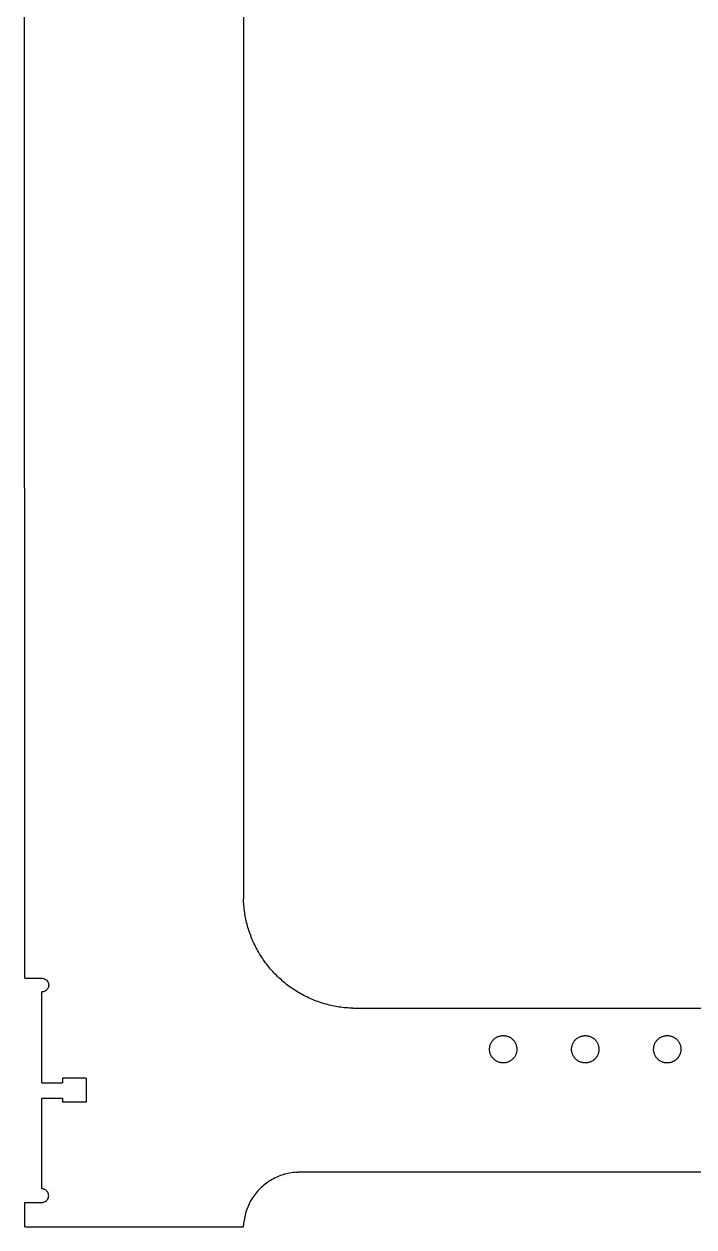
# Model space of a CAD drawing. Extents: x -24.7 to 24.7, y -45.9 to 45.9.
# Drawn here: x -24.73 to -12.48, y -45.93 to -23.93 of the extents above; entities that cross this region are included whole.
import ezdxf

# ---------------------------------------------------------------- set-up
doc = ezdxf.new("R2010")
doc.units = 0
doc.header["$MEASUREMENT"] = 0
doc.layers.get('0').update_dxf_attribs({"linetype": 'CONTINUOUS'})

msp = doc.modelspace()

# ---------------------------------------------------------------- linework, layer by layer
at = {"color": 3}
for p, q in [((-20.716, -7.927), (-20.718, -39.927)), ((-24.717, -41.379), (-24.73, -9.725)), ((-24.405, -43.289), (-24.405, -41.629)), ((-16.218, -42.684), (-16.218, -42.671)), ((-15.719, -42.671), (-15.719, -42.684)), ((-24.03, -43.208), (-24.03, -43.289)), ((-23.592, -43.208), (-23.592, -43.645)), ((-24.405, -45.229), (-24.405, -43.57)), ((-24.03, -43.57), (-24.03, -43.645)), ((-24.718, -45.927), (-24.718, -45.479))]:
    msp.add_line(p, q, dxfattribs=at)
for p, q in [((-20.717, -39.958), (-20.718, -39.927)), ((-20.716, -39.989), (-20.717, -39.958)), ((-20.714, -40.02), (-20.716, -39.989)), ((-20.711, -40.051), (-20.714, -40.02)), ((-20.708, -40.082), (-20.711, -40.051)), ((-20.705, -40.113), (-20.708, -40.082)), ((-20.701, -40.144), (-20.705, -40.113)), ((-20.696, -40.175), (-20.701, -40.144)), ((-20.691, -40.206), (-20.696, -40.175)), ((-20.686, -40.237), (-20.691, -40.206)), ((-20.68, -40.267), (-20.686, -40.237)), ((-20.674, -40.298), (-20.68, -40.267)), ((-20.667, -40.328), (-20.674, -40.298)), ((-20.66, -40.359), (-20.667, -40.328)), ((-20.652, -40.389), (-20.66, -40.359)), ((-20.644, -40.419), (-20.652, -40.389)), ((-20.636, -40.449), (-20.644, -40.419)), ((-20.627, -40.479), (-20.636, -40.449)), ((-20.617, -40.508), (-20.627, -40.479)), ((-20.607, -40.538), (-20.617, -40.508)), ((-20.597, -40.567), (-20.607, -40.538)), ((-20.586, -40.597), (-20.597, -40.567)), ((-20.575, -40.626), (-20.586, -40.597)), ((-20.563, -40.655), (-20.575, -40.626)), ((-20.551, -40.683), (-20.563, -40.655)), ((-20.539, -40.712), (-20.551, -40.683)), ((-20.526, -40.74), (-20.539, -40.712)), ((-20.512, -40.768), (-20.526, -40.74)), ((-20.498, -40.796), (-20.512, -40.768)), ((-20.484, -40.824), (-20.498, -40.796)), ((-20.469, -40.852), (-20.484, -40.824)), ((-20.454, -40.879), (-20.469, -40.852)), ((-20.439, -40.906), (-20.454, -40.879)), ((-20.423, -40.933), (-20.439, -40.906)), ((-20.407, -40.959), (-20.423, -40.933)), ((-20.39, -40.986), (-20.407, -40.959)), ((-20.373, -41.012), (-20.39, -40.986)), ((-20.355, -41.038), (-20.373, -41.012)), ((-20.337, -41.063), (-20.355, -41.038)), ((-20.319, -41.088), (-20.337, -41.063)), ((-20.3, -41.113), (-20.319, -41.088)), ((-20.281, -41.138), (-20.3, -41.113)), ((-20.262, -41.162), (-20.281, -41.138)), ((-20.242, -41.186), (-20.262, -41.162)), ((-20.222, -41.21), (-20.242, -41.186)), ((-20.202, -41.234), (-20.222, -41.21)), ((-20.181, -41.257), (-20.202, -41.234)), ((-20.16, -41.28), (-20.181, -41.257)), ((-20.138, -41.302), (-20.16, -41.28)), ((-20.116, -41.325), (-20.138, -41.302)), ((-20.094, -41.346), (-20.116, -41.325)), ((-20.071, -41.368), (-20.094, -41.346)), ((-24.405, -41.379), (-24.388, -41.381)), ((-24.388, -41.381), (-24.372, -41.384)), ((-24.372, -41.384), (-24.357, -41.389)), ((-24.357, -41.389), (-24.342, -41.396)), ((-24.342, -41.396), (-24.329, -41.405)), ((-24.329, -41.405), (-24.316, -41.416)), ((-24.316, -41.416), (-24.306, -41.428)), ((-24.306, -41.428), (-24.297, -41.442)), ((-24.297, -41.567), (-24.306, -41.581)), ((-24.297, -41.442), (-24.289, -41.457)), ((-24.289, -41.552), (-24.297, -41.567)), ((-24.289, -41.457), (-24.284, -41.472)), ((-24.284, -41.537), (-24.289, -41.552)), ((-24.284, -41.472), (-24.281, -41.488)), ((-24.281, -41.521), (-24.284, -41.537)), ((-24.281, -41.488), (-24.28, -41.504)), ((-24.28, -41.504), (-24.281, -41.521)), ((-20.049, -41.389), (-20.071, -41.368)), ((-20.025, -41.41), (-20.049, -41.389)), ((-20.002, -41.431), (-20.025, -41.41)), ((-19.978, -41.451), (-20.002, -41.431)), ((-19.954, -41.47), (-19.978, -41.451)), ((-19.93, -41.49), (-19.954, -41.47)), ((-19.905, -41.509), (-19.93, -41.49)), ((-19.88, -41.528), (-19.905, -41.509)), ((-19.855, -41.546), (-19.88, -41.528)), ((-19.829, -41.564), (-19.855, -41.546)), ((-19.803, -41.581), (-19.829, -41.564)), ((-24.388, -41.628), (-24.405, -41.629)), ((-24.372, -41.625), (-24.388, -41.628)), ((-24.357, -41.62), (-24.372, -41.625)), ((-24.342, -41.613), (-24.357, -41.62)), ((-24.329, -41.604), (-24.342, -41.613)), ((-24.316, -41.593), (-24.329, -41.604)), ((-24.306, -41.581), (-24.316, -41.593)), ((-19.777, -41.598), (-19.803, -41.581)), ((-19.751, -41.615), (-19.777, -41.598)), ((-19.724, -41.631), (-19.751, -41.615)), ((-19.697, -41.647), (-19.724, -41.631)), ((-19.67, -41.663), (-19.697, -41.647)), ((-19.643, -41.678), (-19.67, -41.663)), ((-19.616, -41.693), (-19.643, -41.678)), ((-19.588, -41.707), (-19.616, -41.693)), ((-19.56, -41.721), (-19.588, -41.707)), ((-19.532, -41.734), (-19.56, -41.721)), ((-19.504, -41.747), (-19.532, -41.734)), ((-19.475, -41.76), (-19.504, -41.747)), ((-19.446, -41.772), (-19.475, -41.76)), ((-19.417, -41.783), (-19.446, -41.772)), ((-19.388, -41.795), (-19.417, -41.783)), ((-19.359, -41.806), (-19.388, -41.795)), ((-19.33, -41.816), (-19.359, -41.806)), ((-19.3, -41.826), (-19.33, -41.816)), ((-19.27, -41.835), (-19.3, -41.826)), ((-19.24, -41.844), (-19.27, -41.835)), ((-19.211, -41.853), (-19.24, -41.844)), ((-19.18, -41.861), (-19.211, -41.853)), ((-19.15, -41.869), (-19.18, -41.861)), ((-19.12, -41.876), (-19.15, -41.869)), ((-19.089, -41.883), (-19.12, -41.876)), ((-19.059, -41.889), (-19.089, -41.883)), ((-19.028, -41.895), (-19.059, -41.889)), ((-18.998, -41.9), (-19.028, -41.895)), ((-18.967, -41.905), (-18.998, -41.9)), ((-18.936, -41.909), (-18.967, -41.905)), ((-18.905, -41.913), (-18.936, -41.909)), ((-18.874, -41.917), (-18.905, -41.913)), ((-18.843, -41.92), (-18.874, -41.917)), ((-18.812, -41.922), (-18.843, -41.92)), ((-18.781, -41.924), (-18.812, -41.922)), ((-18.75, -41.926), (-18.781, -41.924)), ((-18.718, -41.927), (-18.75, -41.926)), ((-16.099, -42.464), (-16.088, -42.457)), ((-16.088, -42.457), (-16.076, -42.451)), ((-16.076, -42.451), (-16.064, -42.446)), ((-16.064, -42.446), (-16.052, -42.441)), ((-16.052, -42.441), (-16.039, -42.437)), ((-16.039, -42.437), (-16.027, -42.434)), ((-16.027, -42.434), (-16.014, -42.431)), ((-16.014, -42.431), (-16.001, -42.429)), ((-16.001, -42.429), (-15.988, -42.428)), ((-15.988, -42.428), (-15.975, -42.427)), ((-15.962, -42.427), (-15.949, -42.428)), ((-15.949, -42.428), (-15.936, -42.429)), ((-15.936, -42.429), (-15.923, -42.431)), ((-15.923, -42.431), (-15.91, -42.434)), ((-15.91, -42.434), (-15.897, -42.437)), ((-15.897, -42.437), (-15.885, -42.441)), ((-15.885, -42.441), (-15.873, -42.446)), ((-15.873, -42.446), (-15.861, -42.451)), ((-15.861, -42.451), (-15.849, -42.457)), ((-15.849, -42.457), (-15.838, -42.464)), ((-14.593, -42.461), (-14.582, -42.454)), ((-14.582, -42.454), (-14.57, -42.449)), ((-14.57, -42.449), (-14.558, -42.444)), ((-14.558, -42.444), (-14.546, -42.439)), ((-14.546, -42.439), (-14.533, -42.436)), ((-14.533, -42.436), (-14.52, -42.433)), ((-14.52, -42.433), (-14.508, -42.43)), ((-14.508, -42.43), (-14.495, -42.429)), ((-14.495, -42.429), (-14.484, -42.428)), ((-14.484, -42.428), (-14.482, -42.428)), ((-14.482, -42.428), (-14.468, -42.427)), ((-14.468, -42.427), (-14.455, -42.428)), ((-14.455, -42.428), (-14.442, -42.429)), ((-14.442, -42.429), (-14.429, -42.43)), ((-14.429, -42.43), (-14.417, -42.433)), ((-14.417, -42.433), (-14.404, -42.436)), ((-14.404, -42.436), (-14.391, -42.439)), ((-14.391, -42.439), (-14.379, -42.444)), ((-14.379, -42.444), (-14.367, -42.449)), ((-14.367, -42.449), (-14.355, -42.454)), ((-14.355, -42.454), (-14.343, -42.461)), ((-13.097, -42.463), (-13.085, -42.456)), ((-13.085, -42.456), (-13.073, -42.45)), ((-13.073, -42.45), (-13.061, -42.445)), ((-13.061, -42.445), (-13.049, -42.441)), ((-13.049, -42.441), (-13.037, -42.437)), ((-13.037, -42.437), (-13.024, -42.434)), ((-13.024, -42.434), (-13.013, -42.431)), ((-13.013, -42.431), (-13.011, -42.431)), ((-13.011, -42.431), (-12.998, -42.429)), ((-12.998, -42.429), (-12.987, -42.428)), ((-12.987, -42.428), (-12.985, -42.428)), ((-12.985, -42.428), (-12.972, -42.427)), ((-12.972, -42.427), (-12.959, -42.428)), ((-12.959, -42.428), (-12.946, -42.428)), ((-12.946, -42.428), (-12.933, -42.43)), ((-12.933, -42.43), (-12.92, -42.432)), ((-12.92, -42.432), (-12.907, -42.435)), ((-12.907, -42.435), (-12.895, -42.438)), ((-12.895, -42.438), (-12.882, -42.443)), ((-12.882, -42.443), (-12.87, -42.448)), ((-12.87, -42.448), (-12.858, -42.453)), ((-12.858, -42.453), (-12.847, -42.459)), ((-16.218, -42.658), (-16.216, -42.644)), ((-16.218, -42.671), (-16.218, -42.658)), ((-16.216, -42.644), (-16.214, -42.632)), ((-16.214, -42.632), (-16.212, -42.619)), ((-16.212, -42.619), (-16.208, -42.606)), ((-16.208, -42.606), (-16.204, -42.594)), ((-16.204, -42.594), (-16.199, -42.581)), ((-16.199, -42.581), (-16.194, -42.57)), ((-16.194, -42.57), (-16.188, -42.558)), ((-16.188, -42.558), (-16.182, -42.547)), ((-16.182, -42.547), (-16.175, -42.536)), ((-16.175, -42.536), (-16.167, -42.525)), ((-16.167, -42.525), (-16.159, -42.515)), ((-16.159, -42.515), (-16.15, -42.505)), ((-16.15, -42.505), (-16.141, -42.496)), ((-16.141, -42.496), (-16.131, -42.487)), ((-16.131, -42.487), (-16.121, -42.479)), ((-16.121, -42.479), (-16.11, -42.471)), ((-16.11, -42.471), (-16.099, -42.464)), ((-15.838, -42.464), (-15.827, -42.471)), ((-15.827, -42.471), (-15.816, -42.479)), ((-15.816, -42.479), (-15.806, -42.487)), ((-15.806, -42.487), (-15.796, -42.496)), ((-15.796, -42.496), (-15.787, -42.505)), ((-15.787, -42.505), (-15.778, -42.515)), ((-15.778, -42.515), (-15.77, -42.525)), ((-15.77, -42.525), (-15.762, -42.536)), ((-15.762, -42.536), (-15.755, -42.547)), ((-15.755, -42.547), (-15.749, -42.558)), ((-15.749, -42.558), (-15.743, -42.57)), ((-15.743, -42.57), (-15.738, -42.581)), ((-15.738, -42.581), (-15.733, -42.594)), ((-15.733, -42.594), (-15.729, -42.606)), ((-15.729, -42.606), (-15.725, -42.619)), ((-15.725, -42.619), (-15.723, -42.632)), ((-15.723, -42.632), (-15.721, -42.645)), ((-15.721, -42.645), (-15.719, -42.658)), ((-15.719, -42.658), (-15.719, -42.671)), ((-14.718, -42.664), (-14.717, -42.651)), ((-14.718, -42.677), (-14.718, -42.664)), ((-14.718, -42.69), (-14.718, -42.677)), ((-14.717, -42.651), (-14.715, -42.638)), ((-14.715, -42.638), (-14.713, -42.625)), ((-14.713, -42.625), (-14.71, -42.613)), ((-14.71, -42.613), (-14.706, -42.6)), ((-14.706, -42.6), (-14.702, -42.588)), ((-14.702, -42.588), (-14.697, -42.576)), ((-14.697, -42.576), (-14.691, -42.564)), ((-14.691, -42.564), (-14.685, -42.552)), ((-14.685, -42.552), (-14.678, -42.541)), ((-14.678, -42.541), (-14.671, -42.53)), ((-14.671, -42.53), (-14.663, -42.52)), ((-14.663, -42.52), (-14.654, -42.51)), ((-14.654, -42.51), (-14.645, -42.5)), ((-14.645, -42.5), (-14.636, -42.491)), ((-14.636, -42.491), (-14.626, -42.483)), ((-14.626, -42.483), (-14.615, -42.475)), ((-14.615, -42.475), (-14.605, -42.468)), ((-14.605, -42.468), (-14.593, -42.461)), ((-14.343, -42.461), (-14.332, -42.468)), ((-14.332, -42.468), (-14.322, -42.475)), ((-14.322, -42.475), (-14.311, -42.483)), ((-14.311, -42.483), (-14.301, -42.491)), ((-14.301, -42.491), (-14.292, -42.5)), ((-14.292, -42.5), (-14.283, -42.51)), ((-14.283, -42.51), (-14.274, -42.52)), ((-14.274, -42.52), (-14.266, -42.53)), ((-14.266, -42.53), (-14.259, -42.541)), ((-14.259, -42.541), (-14.252, -42.552)), ((-14.252, -42.552), (-14.246, -42.564)), ((-14.246, -42.564), (-14.24, -42.576)), ((-14.24, -42.576), (-14.235, -42.588)), ((-14.235, -42.588), (-14.231, -42.6)), ((-14.231, -42.6), (-14.227, -42.613)), ((-14.227, -42.613), (-14.224, -42.625)), ((-14.224, -42.625), (-14.222, -42.638)), ((-14.222, -42.638), (-14.22, -42.651)), ((-14.22, -42.651), (-14.219, -42.664)), ((-14.219, -42.664), (-14.218, -42.677)), ((-14.218, -42.677), (-14.219, -42.69)), ((-13.218, -42.668), (-13.217, -42.655)), ((-13.218, -42.681), (-13.218, -42.668)), ((-13.217, -42.655), (-13.216, -42.642)), ((-13.216, -42.642), (-13.214, -42.629)), ((-13.214, -42.629), (-13.211, -42.616)), ((-13.211, -42.616), (-13.207, -42.603)), ((-13.207, -42.603), (-13.203, -42.591)), ((-13.203, -42.591), (-13.198, -42.579)), ((-13.198, -42.579), (-13.193, -42.567)), ((-13.193, -42.567), (-13.187, -42.555)), ((-13.187, -42.555), (-13.18, -42.544)), ((-13.18, -42.544), (-13.173, -42.533)), ((-13.173, -42.533), (-13.165, -42.523)), ((-13.165, -42.523), (-13.157, -42.513)), ((-13.157, -42.513), (-13.148, -42.503)), ((-13.148, -42.503), (-13.138, -42.494)), ((-13.138, -42.494), (-13.129, -42.485)), ((-13.129, -42.485), (-13.118, -42.477)), ((-13.118, -42.477), (-13.108, -42.47)), ((-13.108, -42.47), (-13.097, -42.463)), ((-12.847, -42.459), (-12.835, -42.466)), ((-12.835, -42.466), (-12.824, -42.473)), ((-12.824, -42.473), (-12.814, -42.481)), ((-12.814, -42.481), (-12.804, -42.489)), ((-12.804, -42.489), (-12.794, -42.498)), ((-12.794, -42.498), (-12.785, -42.507)), ((-12.785, -42.507), (-12.776, -42.517)), ((-12.776, -42.517), (-12.768, -42.528)), ((-12.768, -42.528), (-12.761, -42.538)), ((-12.761, -42.538), (-12.754, -42.549)), ((-12.754, -42.549), (-12.747, -42.561)), ((-12.747, -42.561), (-12.742, -42.572)), ((-12.742, -42.572), (-12.736, -42.584)), ((-12.736, -42.584), (-12.732, -42.597)), ((-12.732, -42.597), (-12.728, -42.609)), ((-12.728, -42.609), (-12.725, -42.622)), ((-12.725, -42.622), (-12.722, -42.635)), ((-12.722, -42.635), (-12.72, -42.648)), ((-12.72, -42.648), (-12.719, -42.661)), ((-12.719, -42.661), (-12.719, -42.674)), ((-12.719, -42.674), (-12.719, -42.687)), ((-16.218, -42.697), (-16.218, -42.684)), ((-16.216, -42.71), (-16.218, -42.697)), ((-16.214, -42.723), (-16.216, -42.71)), ((-16.212, -42.735), (-16.214, -42.723)), ((-16.208, -42.748), (-16.212, -42.735)), ((-16.204, -42.761), (-16.208, -42.748)), ((-16.199, -42.773), (-16.204, -42.761)), ((-16.194, -42.785), (-16.199, -42.773)), ((-16.188, -42.796), (-16.194, -42.785)), ((-16.182, -42.808), (-16.188, -42.796)), ((-16.175, -42.819), (-16.182, -42.808)), ((-16.167, -42.829), (-16.175, -42.819)), ((-16.159, -42.839), (-16.167, -42.829)), ((-16.15, -42.849), (-16.159, -42.839)), ((-16.141, -42.858), (-16.15, -42.849)), ((-16.131, -42.867), (-16.141, -42.858)), ((-16.121, -42.875), (-16.131, -42.867)), ((-16.11, -42.883), (-16.121, -42.875)), ((-16.099, -42.89), (-16.11, -42.883)), ((-16.088, -42.897), (-16.099, -42.89)), ((-16.076, -42.903), (-16.088, -42.897)), ((-15.849, -42.897), (-15.861, -42.903)), ((-15.838, -42.89), (-15.849, -42.897)), ((-15.827, -42.883), (-15.838, -42.89)), ((-15.816, -42.875), (-15.827, -42.883)), ((-15.806, -42.867), (-15.816, -42.875)), ((-15.796, -42.858), (-15.806, -42.867)), ((-15.787, -42.849), (-15.796, -42.858)), ((-15.778, -42.84), (-15.787, -42.849)), ((-15.77, -42.829), (-15.778, -42.84)), ((-15.762, -42.819), (-15.77, -42.829)), ((-15.755, -42.808), (-15.762, -42.819)), ((-15.749, -42.796), (-15.755, -42.808)), ((-15.743, -42.785), (-15.749, -42.796)), ((-15.738, -42.773), (-15.743, -42.785)), ((-15.733, -42.761), (-15.738, -42.773)), ((-15.729, -42.748), (-15.733, -42.761)), ((-15.725, -42.736), (-15.729, -42.748)), ((-15.723, -42.723), (-15.725, -42.736)), ((-15.721, -42.71), (-15.723, -42.723)), ((-15.719, -42.697), (-15.721, -42.71)), ((-15.719, -42.684), (-15.719, -42.697)), ((-14.717, -42.703), (-14.718, -42.69)), ((-14.715, -42.716), (-14.717, -42.703)), ((-14.713, -42.729), (-14.715, -42.716)), ((-14.71, -42.742), (-14.713, -42.729)), ((-14.706, -42.754), (-14.71, -42.742)), ((-14.702, -42.767), (-14.706, -42.754)), ((-14.697, -42.779), (-14.702, -42.767)), ((-14.691, -42.791), (-14.697, -42.779)), ((-14.685, -42.802), (-14.691, -42.791)), ((-14.678, -42.813), (-14.685, -42.802)), ((-14.671, -42.824), (-14.678, -42.813)), ((-14.663, -42.835), (-14.671, -42.824)), ((-14.654, -42.845), (-14.663, -42.835)), ((-14.645, -42.854), (-14.654, -42.845)), ((-14.636, -42.863), (-14.645, -42.854)), ((-14.626, -42.872), (-14.636, -42.863)), ((-14.615, -42.879), (-14.626, -42.872)), ((-14.605, -42.887), (-14.615, -42.879)), ((-14.593, -42.894), (-14.605, -42.887)), ((-14.582, -42.9), (-14.593, -42.894)), ((-14.343, -42.894), (-14.355, -42.9)), ((-14.332, -42.887), (-14.343, -42.894)), ((-14.322, -42.879), (-14.332, -42.887)), ((-14.311, -42.872), (-14.322, -42.879)), ((-14.301, -42.863), (-14.311, -42.872)), ((-14.292, -42.854), (-14.301, -42.863)), ((-14.283, -42.845), (-14.292, -42.854)), ((-14.274, -42.835), (-14.283, -42.845)), ((-14.266, -42.824), (-14.274, -42.835)), ((-14.259, -42.813), (-14.266, -42.824)), ((-14.252, -42.802), (-14.259, -42.813)), ((-14.246, -42.791), (-14.252, -42.802)), ((-14.24, -42.779), (-14.246, -42.791)), ((-14.235, -42.767), (-14.24, -42.779)), ((-14.231, -42.754), (-14.235, -42.767)), ((-14.227, -42.742), (-14.231, -42.754)), ((-14.224, -42.729), (-14.227, -42.742)), ((-14.222, -42.716), (-14.224, -42.729)), ((-14.22, -42.703), (-14.222, -42.716)), ((-14.219, -42.69), (-14.22, -42.703)), ((-13.218, -42.694), (-13.218, -42.681)), ((-13.217, -42.707), (-13.218, -42.694)), ((-13.215, -42.72), (-13.217, -42.707)), ((-13.212, -42.733), (-13.215, -42.72)), ((-13.209, -42.745), (-13.212, -42.733)), ((-13.205, -42.758), (-13.209, -42.745)), ((-13.201, -42.77), (-13.205, -42.758)), ((-13.195, -42.782), (-13.201, -42.77)), ((-13.19, -42.794), (-13.195, -42.782)), ((-13.183, -42.805), (-13.19, -42.794)), ((-13.176, -42.816), (-13.183, -42.805)), ((-13.169, -42.827), (-13.176, -42.816)), ((-13.16, -42.837), (-13.169, -42.827)), ((-13.152, -42.847), (-13.16, -42.837)), ((-13.143, -42.857), (-13.152, -42.847)), ((-13.133, -42.866), (-13.143, -42.857)), ((-13.123, -42.874), (-13.133, -42.866)), ((-13.113, -42.882), (-13.123, -42.874)), ((-13.102, -42.889), (-13.113, -42.882)), ((-13.09, -42.896), (-13.102, -42.889)), ((-13.079, -42.902), (-13.09, -42.896)), ((-12.84, -42.892), (-12.852, -42.898)), ((-12.829, -42.885), (-12.84, -42.892)), ((-12.819, -42.877), (-12.829, -42.885)), ((-12.808, -42.869), (-12.819, -42.877)), ((-12.799, -42.861), (-12.808, -42.869)), ((-12.789, -42.852), (-12.799, -42.861)), ((-12.78, -42.842), (-12.789, -42.852)), ((-12.772, -42.832), (-12.78, -42.842)), ((-12.764, -42.821), (-12.772, -42.832)), ((-12.757, -42.81), (-12.764, -42.821)), ((-12.75, -42.799), (-12.757, -42.81)), ((-12.744, -42.788), (-12.75, -42.799)), ((-12.739, -42.776), (-12.744, -42.788)), ((-12.734, -42.764), (-12.739, -42.776)), ((-12.73, -42.751), (-12.734, -42.764)), ((-12.726, -42.739), (-12.73, -42.751)), ((-12.723, -42.726), (-12.726, -42.739)), ((-12.721, -42.713), (-12.723, -42.726)), ((-12.72, -42.7), (-12.721, -42.713)), ((-12.719, -42.687), (-12.72, -42.7)), ((-16.064, -42.908), (-16.076, -42.903)), ((-16.052, -42.913), (-16.064, -42.908)), ((-16.039, -42.917), (-16.052, -42.913)), ((-16.027, -42.92), (-16.039, -42.917)), ((-16.014, -42.923), (-16.027, -42.92)), ((-16.001, -42.925), (-16.014, -42.923)), ((-15.988, -42.926), (-16.001, -42.925)), ((-15.975, -42.927), (-15.988, -42.926)), ((-15.949, -42.926), (-15.962, -42.927)), ((-15.936, -42.925), (-15.949, -42.926)), ((-15.923, -42.923), (-15.936, -42.925)), ((-15.91, -42.92), (-15.923, -42.923)), ((-15.897, -42.917), (-15.91, -42.92)), ((-15.885, -42.913), (-15.897, -42.917)), ((-15.873, -42.908), (-15.885, -42.913)), ((-15.861, -42.903), (-15.873, -42.908)), ((-14.57, -42.906), (-14.582, -42.9)), ((-14.558, -42.911), (-14.57, -42.906)), ((-14.546, -42.915), (-14.558, -42.911)), ((-14.533, -42.919), (-14.546, -42.915)), ((-14.52, -42.922), (-14.533, -42.919)), ((-14.508, -42.924), (-14.52, -42.922)), ((-14.495, -42.926), (-14.508, -42.924)), ((-14.482, -42.927), (-14.495, -42.926)), ((-14.468, -42.927), (-14.482, -42.927)), ((-14.455, -42.927), (-14.468, -42.927)), ((-14.442, -42.926), (-14.455, -42.927)), ((-14.429, -42.924), (-14.442, -42.926)), ((-14.417, -42.922), (-14.429, -42.924)), ((-14.404, -42.919), (-14.417, -42.922)), ((-14.391, -42.915), (-14.404, -42.919)), ((-14.379, -42.911), (-14.391, -42.915)), ((-14.367, -42.906), (-14.379, -42.911)), ((-14.355, -42.9), (-14.367, -42.906)), ((-13.067, -42.907), (-13.079, -42.902)), ((-13.055, -42.912), (-13.067, -42.907)), ((-13.042, -42.916), (-13.055, -42.912)), ((-13.03, -42.92), (-13.042, -42.916)), ((-13.017, -42.923), (-13.03, -42.92)), ((-13.004, -42.925), (-13.017, -42.923)), ((-12.991, -42.926), (-13.004, -42.925)), ((-12.978, -42.927), (-12.991, -42.926)), ((-12.965, -42.927), (-12.978, -42.927)), ((-12.952, -42.927), (-12.965, -42.927)), ((-12.939, -42.926), (-12.952, -42.927)), ((-12.926, -42.924), (-12.939, -42.926)), ((-12.913, -42.921), (-12.926, -42.924)), ((-12.9, -42.918), (-12.913, -42.921)), ((-12.888, -42.914), (-12.9, -42.918)), ((-12.876, -42.909), (-12.888, -42.914)), ((-12.864, -42.904), (-12.876, -42.909)), ((-12.852, -42.898), (-12.864, -42.904)), ((-20.248, -45.091), (-20.274, -45.108)), ((-20.222, -45.075), (-20.248, -45.091)), ((-20.195, -45.059), (-20.222, -45.075)), ((-20.167, -45.044), (-20.195, -45.059)), ((-20.139, -45.03), (-20.167, -45.044)), ((-20.111, -45.017), (-20.139, -45.03)), ((-20.083, -45.004), (-20.111, -45.017)), ((-20.054, -44.993), (-20.083, -45.004)), ((-20.024, -44.982), (-20.054, -44.993)), ((-19.995, -44.973), (-20.024, -44.982)), ((-19.965, -44.964), (-19.995, -44.973)), ((-19.934, -44.956), (-19.965, -44.964)), ((-19.904, -44.949), (-19.934, -44.956)), ((-19.873, -44.943), (-19.904, -44.949)), ((-19.843, -44.938), (-19.873, -44.943)), ((-19.812, -44.934), (-19.843, -44.938)), ((-19.781, -44.931), (-19.812, -44.934)), ((-19.75, -44.928), (-19.781, -44.931)), ((-19.75, -44.928), (-19.719, -44.927)), ((-24.389, -45.231), (-24.405, -45.229)), ((-24.373, -45.234), (-24.389, -45.231)), ((-24.357, -45.239), (-24.373, -45.234)), ((-24.343, -45.246), (-24.357, -45.239)), ((-24.329, -45.255), (-24.343, -45.246)), ((-24.317, -45.266), (-24.329, -45.255)), ((-24.306, -45.278), (-24.317, -45.266)), ((-24.297, -45.292), (-24.306, -45.278)), ((-24.29, -45.307), (-24.297, -45.292)), ((-24.284, -45.322), (-24.29, -45.307)), ((-20.481, -45.297), (-20.5, -45.321)), ((-20.46, -45.273), (-20.481, -45.297)), ((-20.439, -45.25), (-20.46, -45.273)), ((-20.417, -45.228), (-20.439, -45.25)), ((-20.395, -45.206), (-20.417, -45.228)), ((-20.372, -45.185), (-20.395, -45.206)), ((-20.348, -45.165), (-20.372, -45.185)), ((-20.324, -45.145), (-20.348, -45.165)), ((-20.299, -45.126), (-20.324, -45.145)), ((-20.274, -45.108), (-20.299, -45.126)), ((-24.405, -45.479), (-24.389, -45.478)), ((-24.389, -45.478), (-24.373, -45.475)), ((-24.373, -45.475), (-24.357, -45.47)), ((-24.357, -45.47), (-24.343, -45.463)), ((-24.343, -45.463), (-24.329, -45.454)), ((-24.329, -45.454), (-24.317, -45.443)), ((-24.317, -45.443), (-24.306, -45.431)), ((-24.306, -45.431), (-24.297, -45.417)), ((-24.297, -45.417), (-24.29, -45.402)), ((-24.29, -45.402), (-24.284, -45.387)), ((-24.281, -45.338), (-24.284, -45.322)), ((-24.284, -45.387), (-24.281, -45.371)), ((-24.28, -45.354), (-24.281, -45.338)), ((-24.281, -45.371), (-24.28, -45.354)), ((-20.629, -45.534), (-20.641, -45.563)), ((-20.616, -45.506), (-20.629, -45.534)), ((-20.601, -45.478), (-20.616, -45.506)), ((-20.587, -45.451), (-20.601, -45.478)), ((-20.571, -45.424), (-20.587, -45.451)), ((-20.554, -45.397), (-20.571, -45.424)), ((-20.537, -45.371), (-20.554, -45.397)), ((-20.519, -45.346), (-20.537, -45.371)), ((-20.5, -45.321), (-20.519, -45.346)), ((-20.696, -45.741), (-20.702, -45.772)), ((-20.689, -45.711), (-20.696, -45.741)), ((-20.682, -45.681), (-20.689, -45.711)), ((-20.673, -45.651), (-20.682, -45.681)), ((-20.663, -45.621), (-20.673, -45.651)), ((-20.653, -45.592), (-20.663, -45.621)), ((-20.641, -45.563), (-20.653, -45.592)), ((-20.719, -45.927), (-20.717, -45.896)), ((-20.715, -45.865), (-20.717, -45.896)), ((-20.712, -45.834), (-20.715, -45.865)), ((-20.708, -45.803), (-20.712, -45.834)), ((-20.702, -45.772), (-20.708, -45.803))]:
    msp.add_line(p, q)
at = {"color": 1}
for p, q in [((-24.717, -41.379), (-24.405, -41.379)), ((-18.718, -41.927), (-0.968, -41.928)), ((-15.975, -42.427), (-15.962, -42.427)), ((-15.962, -42.927), (-15.975, -42.927)), ((-24.405, -43.289), (-24.03, -43.289)), ((-23.592, -43.208), (-24.03, -43.208)), ((-24.405, -43.57), (-24.03, -43.57)), ((-23.592, -43.645), (-24.03, -43.645)), ((-4.72, -44.928), (-19.719, -44.927)), ((-24.718, -45.479), (-24.405, -45.479)), ((-24.718, -45.927), (-20.719, -45.927))]:
    msp.add_line(p, q, dxfattribs=at)

doc.saveas('drawing.dxf')
